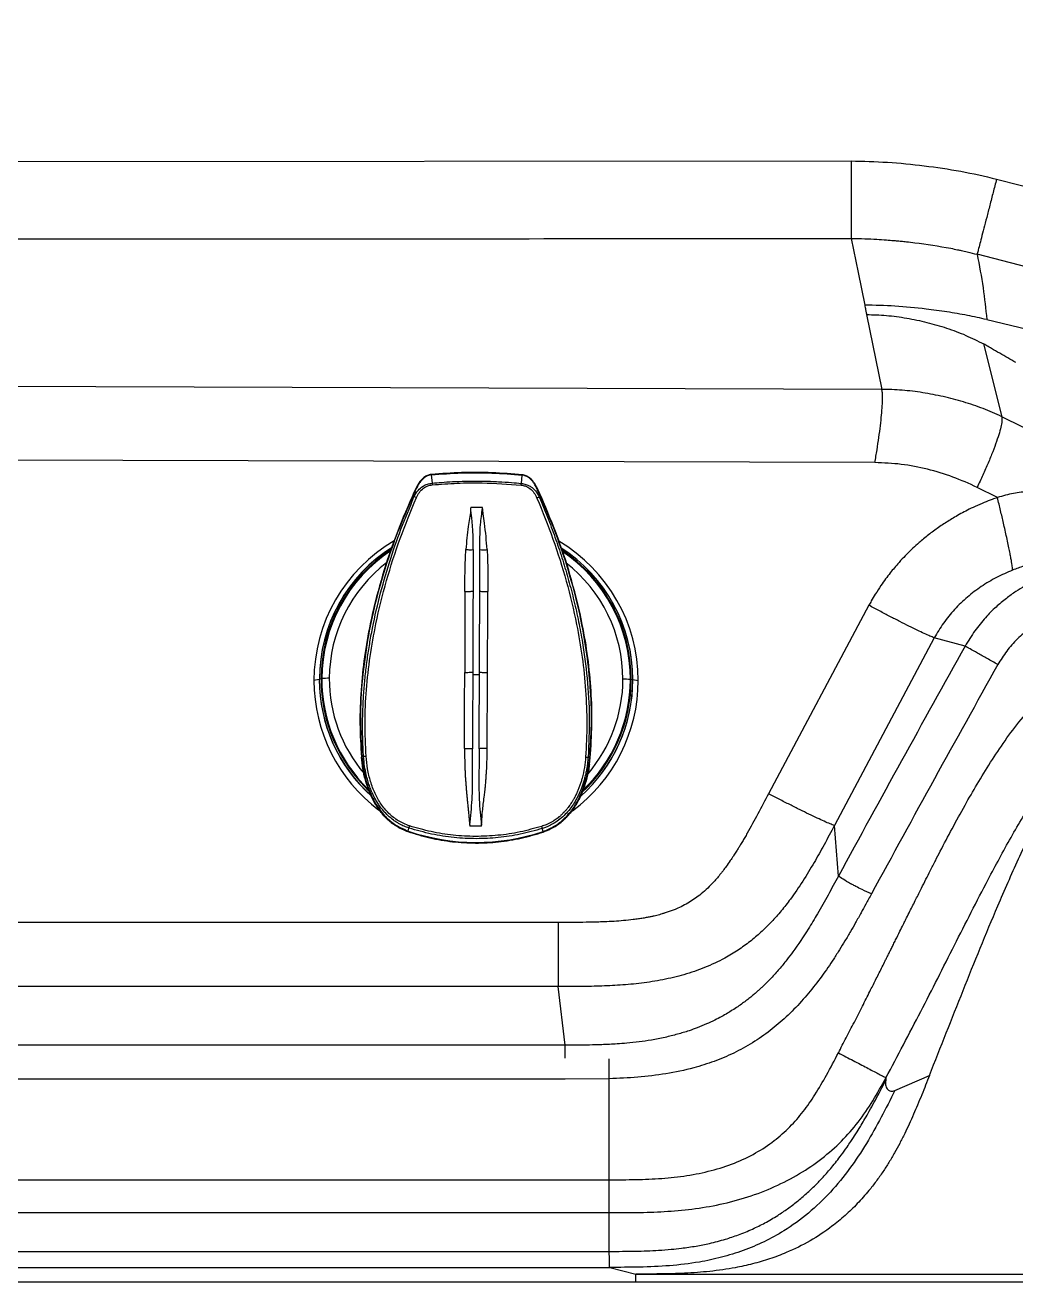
# Model space of a CAD drawing. Extents: x 832 to 912, y 781 to 934.
# Drawn here: x 864.39 to 876.95, y 797.09 to 813.04 of the extents above; entities that cross this region are included whole.
import ezdxf

# ---------------------------------------------------------------- set-up
doc = ezdxf.new("R2010")
doc.units = 0
doc.header["$MEASUREMENT"] = 0
doc.layers.add('1', color=4, linetype='Continuous')
doc.layers.add('DIM', color=3, linetype='Continuous')

# ---------------------------------------------------------------- blocks, each defined once
blk = doc.blocks.new('DV')
at = {"layer": '1', "linetype": 'Continuous', "lineweight": 25}
for p, q in [((166.316, 80.049), (166.327, 79.944)), ((167.458, 79.94), (167.469, 80.045)), ((166.08, 79.77), (166.077, 79.77)), ((166.096, 79.768), (166.08, 79.77)), ((167.687, 79.763), (167.704, 79.764)), ((167.704, 79.764), (167.706, 79.765)), ((164.895, 77.452), (164.827, 77.439)), ((164.917, 77.462), (164.895, 77.458)), ((164.925, 77.463), (164.926, 77.463)), ((168.842, 77.45), (168.843, 77.45)), ((168.873, 77.446), (168.851, 77.45)), ((168.873, 77.452), (168.941, 77.439)), ((165.429, 76.467), (165.44, 76.382)), ((165.429, 76.467), (165.429, 76.466)), ((165.429, 76.466), (165.429, 76.466)), ((165.438, 76.47), (165.435, 76.469)), ((165.456, 76.477), (165.438, 76.47)), ((168.323, 76.46), (168.305, 76.467)), ((168.321, 76.377), (168.332, 76.457)), ((168.323, 76.46), (168.326, 76.459)), ((168.332, 76.456), (168.332, 76.456)), ((165.438, 76.382), (165.439, 76.381)), ((168.323, 76.376), (168.323, 76.377)), ((166.019, 75.522), (166.019, 75.521)), ((166.021, 75.529), (166.032, 75.567)), ((166.952, 75.59), (166.803, 75.59)), ((167.734, 75.523), (167.723, 75.561)), ((167.736, 75.516), (167.736, 75.515))]:
    blk.add_line(p, q, dxfattribs=at)
for centre, radius, start, end in [((166.831, 79.965), 0.505, 182.4763, 184.8952), ((166.95, 79.965), 0.509, 354.7119, 357.1113), ((166.093, 79.693), 0.0749, 62.9641, 87.7604), ((167.69, 79.688), 0.0749, 91.8444, 116.6436), ((166.881, 77.438), 2.054, 120.2369, 179.9842), ((166.881, 77.452), 1.985, 122.2296, 179.9864), ((166.881, 77.452), 1.985, 122.2143, 179.8051), ((166.881, 77.456), 1.964, 123.0293, 179.8054), ((166.887, 77.438), 2.054, 0.0147, 59.4202), ((166.887, 77.452), 1.985, 0.0135, 57.32), ((166.887, 77.452), 1.985, 359.8322, 57.3081), ((166.881, 77.456), 1.956, 123.3355, 179.792), ((166.881, 77.456), 1.954, 123.3899, 179.792), ((166.887, 77.456), 1.964, 359.832, 56.6617), ((166.887, 77.456), 1.956, 359.8183, 56.325), ((166.887, 77.456), 1.954, 359.8183, 56.2654), ((166.881, 77.46), 1.859, 127.3862, 179.7952), ((166.887, 77.46), 1.859, 359.8174, 52.3351), ((166.88, 77.439), 2.053, 180.0117, 233.2396), ((166.88, 77.452), 1.985, 179.8272, 228.1698), ((166.88, 77.452), 1.985, 180.0085, 228.1965), ((166.88, 77.456), 1.963, 179.8268, 226.5217), ((166.88, 77.456), 1.955, 179.813, 225.6786), ((165.002, 76.686), 0.781, 88.6136, 95.5978), ((166.88, 77.457), 1.954, 179.813, 225.5748), ((166.88, 77.461), 1.859, 179.8113, 220.2997), ((166.888, 77.439), 2.053, 306.4048, 359.9882), ((166.888, 77.452), 1.985, 311.8154, 359.9915), ((166.888, 77.452), 1.985, 311.7948, 359.8103), ((166.888, 77.456), 1.964, 312.9802, 359.8106), ((166.888, 77.457), 1.954, 313.6278, 359.7972), ((166.888, 77.456), 1.955, 313.7279, 359.7972), ((166.888, 77.461), 1.859, 319.6043, 359.7996), ((168.76, 76.673), 0.782, 84.0165, 90.9963), ((165.465, 76.753), 0.276, 268.2188, 274.7708), ((168.298, 76.744), 0.277, 264.8422, 271.3928), ((166.371, 75.486), 0.349, 161.9807, 166.6446), ((166.886, 78.036), 2.652, 250.9584, 288.6531), ((167.381, 75.482), 0.352, 12.9954, 17.6299)]:
    blk.add_arc(centre, radius, start, end, dxfattribs=at)
for points, knots in [([(167.47, 80.05), (167.342, 80.06), (167.086, 80.081), (166.7, 80.082), (166.444, 80.063), (166.316, 80.054)], [0, 0, 0, 0, 0.333334, 0.666666, 1, 1, 1, 1]), ([(166.316, 80.049), (166.444, 80.059), (166.7, 80.078), (167.086, 80.077), (167.341, 80.056), (167.469, 80.045)], [0, 0, 0, 0, 0.333567, 0.666433, 1, 1, 1, 1]), ([(166.316, 80.054), (166.299, 80.051), (166.265, 80.044), (166.208, 80.009), (166.155, 79.945), (166.111, 79.858), (166.085, 79.8), (166.072, 79.771)], [0, 0, 0, 0, 0.1296931, 0.2583196, 0.5098568, 0.7564497, 1, 1, 1, 1]), ([(166.316, 80.049), (166.301, 80.047), (166.269, 80.041), (166.228, 80.016), (166.192, 79.982), (166.16, 79.94), (166.132, 79.889), (166.105, 79.831), (166.087, 79.792), (166.077, 79.77)], [0, 0, 0, 0, 0.121666, 0.249536, 0.36718, 0.49951, 0.661947, 0.814942, 1, 1, 1, 1]), ([(166.096, 79.768), (166.111, 79.797), (166.139, 79.851), (166.203, 79.905), (166.266, 79.934), (166.306, 79.94), (166.327, 79.944)], [0, 0, 0, 0, 0.322452, 0.598474, 0.799022, 1, 1, 1, 1]), ([(166.127, 79.76), (166.139, 79.783), (166.161, 79.828), (166.211, 79.879), (166.269, 79.912), (166.308, 79.919), (166.328, 79.922)], [0, 0, 0, 0, 0.2817241, 0.5601293, 0.7795269, 1, 1, 1, 1]), ([(166.316, 80.048), (166.316, 80.05), (166.316, 80.052), (166.316, 80.054), (166.316, 80.054), (166.316, 80.054)], [0, 0, 0, 0, 0.592341, 0.841526, 1, 1, 1, 1]), ([(166.327, 79.944), (166.366, 79.947), (166.451, 79.955), (166.592, 79.964), (166.765, 79.97), (166.96, 79.971), (167.155, 79.964), (167.321, 79.953), (167.417, 79.944), (167.458, 79.94)], [0, 0, 0, 0, 0.103409, 0.228154, 0.374248, 0.560711, 0.743958, 0.890377, 1, 1, 1, 1]), ([(166.328, 79.922), (166.433, 79.93), (166.643, 79.946), (167.021, 79.951), (167.291, 79.931), (167.456, 79.919)], [0, 0, 0, 0, 0.280023, 0.560051, 1, 1, 1, 1]), ([(167.456, 79.919), (167.473, 79.916), (167.513, 79.909), (167.571, 79.876), (167.622, 79.823), (167.645, 79.778), (167.656, 79.755)], [0, 0, 0, 0, 0.1897963, 0.4446309, 0.7136823, 1, 1, 1, 1]), ([(167.458, 79.94), (167.477, 79.937), (167.516, 79.93), (167.564, 79.908), (167.6, 79.883), (167.622, 79.863), (167.655, 79.827), (167.672, 79.792), (167.687, 79.763)], [0, 0, 0, 0, 0.191711, 0.382754, 0.51862, 0.620987, 0.67746, 1, 1, 1, 1]), ([(167.469, 80.044), (167.469, 80.046), (167.47, 80.048), (167.47, 80.05), (167.47, 80.05), (167.47, 80.05)], [0, 0, 0, 0, 0.592225, 0.841483, 1, 1, 1, 1]), ([(167.706, 79.765), (167.697, 79.786), (167.679, 79.826), (167.652, 79.884), (167.624, 79.935), (167.593, 79.978), (167.563, 80.006), (167.537, 80.023), (167.508, 80.038), (167.485, 80.043), (167.469, 80.045)], [0, 0, 0, 0, 0.185139, 0.337997, 0.500348, 0.632707, 0.750256, 0.815704, 0.878396, 1, 1, 1, 1]), ([(167.712, 79.766), (167.699, 79.795), (167.673, 79.853), (167.63, 79.94), (167.577, 80.004), (167.52, 80.04), (167.487, 80.047), (167.47, 80.05)], [0, 0, 0, 0, 0.243547, 0.490143, 0.741681, 0.870306, 1, 1, 1, 1]), ([(166.072, 79.771), (165.997, 79.598), (165.848, 79.25), (165.671, 78.711), (165.545, 78.207), (165.464, 77.741), (165.42, 77.318), (165.404, 76.892), (165.421, 76.609), (165.429, 76.467)], [0, 0, 0, 0, 0.1666097, 0.3332423, 0.4998927, 0.624886, 0.7499141, 0.8749494, 1, 1, 1, 1]), ([(166.077, 79.77), (166.014, 79.624), (165.887, 79.332), (165.73, 78.881), (165.6, 78.421), (165.501, 77.947), (165.436, 77.46), (165.407, 76.964), (165.426, 76.634), (165.435, 76.469)], [0, 0, 0, 0, 0.140207, 0.280852, 0.42152, 0.561898, 0.708441, 0.854417, 1, 1, 1, 1]), ([(165.456, 76.477), (165.452, 76.544), (165.445, 76.679), (165.443, 76.88), (165.447, 77.08), (165.458, 77.278), (165.474, 77.473), (165.497, 77.667), (165.525, 77.858), (165.574, 78.136), (165.654, 78.497), (165.78, 78.935), (165.926, 79.359), (166.04, 79.632), (166.096, 79.768)], [0, 0, 0, 0, 0.0598715, 0.1191931, 0.1780014, 0.2363253, 0.2941862, 0.3515996, 0.4085752, 0.465118, 0.6011645, 0.7357735, 0.8687888, 1, 1, 1, 1]), ([(165.488, 76.478), (165.481, 76.618), (165.469, 76.9), (165.489, 77.323), (165.536, 77.744), (165.618, 78.207), (165.742, 78.708), (165.914, 79.244), (166.056, 79.588), (166.127, 79.76)], [0, 0, 0, 0, 0.124941, 0.249901, 0.374879, 0.499878, 0.666555, 0.833265, 1, 1, 1, 1]), ([(166.091, 79.764), (166.091, 79.764), (166.089, 79.765), (166.085, 79.767), (166.079, 79.769), (166.074, 79.771), (166.072, 79.771), (166.072, 79.771), (166.072, 79.771)], [0, 0, 0, 0, 0.0543809, 0.1480036, 0.4794721, 0.8239281, 0.9315517, 1, 1, 1, 1]), ([(167.656, 79.755), (167.726, 79.582), (167.866, 79.237), (168.034, 78.7), (168.155, 78.198), (168.234, 77.735), (168.277, 77.314), (168.295, 76.89), (168.281, 76.609), (168.273, 76.468)], [0, 0, 0, 0, 0.16674, 0.333451, 0.500131, 0.625133, 0.750114, 0.87507, 1, 1, 1, 1]), ([(167.687, 79.763), (167.722, 79.68), (167.791, 79.513), (167.886, 79.258), (167.973, 79.001), (168.037, 78.785), (168.084, 78.613), (168.118, 78.483), (168.149, 78.351), (168.178, 78.219), (168.204, 78.085), (168.249, 77.835), (168.298, 77.465), (168.329, 76.969), (168.313, 76.636), (168.305, 76.467)], [0, 0, 0, 0, 0.080377, 0.161273, 0.242636, 0.321508, 0.361032, 0.400751, 0.440661, 0.480759, 0.521043, 0.561511, 0.704797, 0.850853, 1, 1, 1, 1]), ([(167.692, 79.759), (167.692, 79.759), (167.694, 79.76), (167.698, 79.761), (167.704, 79.764), (167.709, 79.765), (167.711, 79.766), (167.712, 79.766), (167.712, 79.766)], [0, 0, 0, 0, 0.054378, 0.147995, 0.479459, 0.823924, 0.93155, 1, 1, 1, 1]), ([(168.326, 76.459), (168.335, 76.598), (168.354, 76.879), (168.341, 77.301), (168.301, 77.724), (168.224, 78.191), (168.101, 78.698), (167.928, 79.241), (167.78, 79.59), (167.706, 79.765)], [0, 0, 0, 0, 0.122832, 0.248396, 0.371902, 0.49825, 0.66532, 0.832791, 1, 1, 1, 1]), ([(168.332, 76.457), (168.341, 76.599), (168.36, 76.882), (168.347, 77.308), (168.306, 77.731), (168.228, 78.198), (168.105, 78.703), (167.932, 79.244), (167.785, 79.592), (167.712, 79.766)], [0, 0, 0, 0, 0.12505, 0.250086, 0.375115, 0.500104, 0.666758, 0.833391, 1, 1, 1, 1]), ([(166.815, 79.627), (166.815, 79.627), (166.815, 79.624), (166.815, 79.614), (166.811, 79.536), (166.776, 79.365), (166.762, 79.199), (166.754, 79.101)], [0, 0, 0, 0, 0.001608, 0.01565, 0.055891, 0.446078, 1, 1, 1, 1]), ([(166.817, 79.634), (166.817, 79.633), (166.817, 79.631), (166.816, 79.628), (166.815, 79.627)], [0, 0, 0, 0, 0.486281, 1, 1, 1, 1]), ([(166.847, 79.1), (166.847, 79.153), (166.847, 79.249), (166.842, 79.38), (166.833, 79.477), (166.824, 79.545), (166.819, 79.587), (166.817, 79.612), (166.816, 79.623), (166.816, 79.626), (166.815, 79.627), (166.815, 79.627), (166.815, 79.627), (166.815, 79.627), (166.815, 79.627)], [0, 0, 0, 0, 0.29921, 0.548793, 0.745255, 0.856192, 0.935511, 0.983296, 0.995489, 0.998696, 0.999583, 0.999849, 0.999939, 1, 1, 1, 1]), ([(166.966, 79.634), (166.941, 79.634), (166.891, 79.634), (166.842, 79.634), (166.817, 79.634)], [0, 0, 0, 0, 0.5000003, 1, 1, 1, 1]), ([(166.932, 79.1), (166.932, 79.205), (166.931, 79.382), (166.956, 79.557), (166.966, 79.626)], [0, 0, 0, 0, 0.6006265, 1, 1, 1, 1]), ([(166.966, 79.626), (166.966, 79.628), (166.966, 79.63), (166.966, 79.633), (166.966, 79.634)], [0, 0, 0, 0, 0.5, 1, 1, 1, 1]), ([(167.025, 79.1), (167.015, 79.212), (167.002, 79.363), (166.977, 79.531), (166.97, 79.591), (166.968, 79.613), (166.967, 79.619), (166.967, 79.623), (166.966, 79.626), (166.966, 79.626)], [0, 0, 0, 0, 0.632717, 0.860019, 0.958232, 0.975916, 0.985986, 0.994959, 1, 1, 1, 1]), ([(166.742, 78.568), (166.742, 78.657), (166.742, 78.835), (166.75, 79.012), (166.754, 79.101)], [0, 0, 0, 0, 0.500184, 1, 1, 1, 1]), ([(166.754, 79.101), (166.771, 79.1), (166.805, 79.098), (166.833, 79.099), (166.847, 79.1)], [0, 0, 0, 0, 0.500027, 1, 1, 1, 1]), ([(166.847, 79.1), (166.846, 78.996), (166.846, 78.821), (166.845, 78.644), (166.845, 78.573)], [0, 0, 0, 0, 0.594026, 1, 1, 1, 1]), ([(166.93, 78.572), (166.931, 78.644), (166.931, 78.821), (166.932, 78.996), (166.932, 79.1)], [0, 0, 0, 0, 0.407814, 1, 1, 1, 1]), ([(166.932, 79.1), (166.946, 79.099), (166.974, 79.098), (167.008, 79.099), (167.025, 79.1)], [0, 0, 0, 0, 0.499972, 1, 1, 1, 1]), ([(167.025, 79.1), (167.028, 79.012), (167.035, 78.834), (167.034, 78.656), (167.033, 78.567)], [0, 0, 0, 0, 0.499816, 1, 1, 1, 1]), ([(166.742, 78.568), (166.742, 78.398), (166.741, 78.057), (166.74, 77.714), (166.739, 77.542)], [0, 0, 0, 0, 0.499872, 1, 1, 1, 1]), ([(166.742, 78.568), (166.752, 78.568), (166.771, 78.568), (166.798, 78.569), (166.824, 78.571), (166.838, 78.572), (166.845, 78.573)], [0, 0, 0, 0, 0.247844, 0.500004, 0.752163, 1, 1, 1, 1]), ([(166.845, 78.573), (166.844, 78.402), (166.843, 78.059), (166.842, 77.716), (166.841, 77.544)], [0, 0, 0, 0, 0.499962, 1, 1, 1, 1]), ([(166.927, 77.543), (166.928, 77.715), (166.929, 78.059), (166.93, 78.401), (166.93, 78.572)], [0, 0, 0, 0, 0.500038, 1, 1, 1, 1]), ([(166.93, 78.572), (166.938, 78.572), (166.952, 78.57), (166.977, 78.569), (167.004, 78.568), (167.023, 78.567), (167.033, 78.567)], [0, 0, 0, 0, 0.24784, 0.500001, 0.75216, 1, 1, 1, 1]), ([(167.029, 77.541), (167.03, 77.713), (167.031, 78.056), (167.032, 78.397), (167.033, 78.567)], [0, 0, 0, 0, 0.500128, 1, 1, 1, 1]), ([(166.737, 76.576), (166.737, 76.657), (166.737, 76.818), (166.738, 77.059), (166.739, 77.301), (166.739, 77.462), (166.739, 77.542)], [0, 0, 0, 0, 0.250062, 0.50009, 0.750073, 1, 1, 1, 1]), ([(166.739, 77.542), (166.749, 77.542), (166.767, 77.542), (166.795, 77.543), (166.82, 77.543), (166.834, 77.543), (166.841, 77.544)], [0, 0, 0, 0, 0.247841, 0.499996, 0.752155, 1, 1, 1, 1]), ([(166.841, 77.51), (166.841, 77.354), (166.84, 77.042), (166.839, 76.73), (166.838, 76.574)], [0, 0, 0, 0, 0.500057, 1, 1, 1, 1]), ([(166.841, 77.544), (166.841, 77.538), (166.841, 77.527), (166.841, 77.516), (166.841, 77.51)], [0, 0, 0, 0, 0.499999, 1, 1, 1, 1]), ([(166.927, 77.51), (166.921, 77.51), (166.908, 77.511), (166.884, 77.511), (166.86, 77.511), (166.847, 77.511), (166.841, 77.51)], [0, 0, 0, 0, 0.2502413, 0.4999946, 0.749751, 1, 1, 1, 1]), ([(166.923, 76.574), (166.924, 76.703), (166.924, 77.015), (166.926, 77.327), (166.927, 77.51)], [0, 0, 0, 0, 0.413101, 1, 1, 1, 1]), ([(166.927, 77.51), (166.927, 77.517), (166.927, 77.528), (166.927, 77.539), (166.927, 77.543)], [0, 0, 0, 0, 0.591867, 1, 1, 1, 1]), ([(166.927, 77.543), (166.934, 77.543), (166.948, 77.543), (166.974, 77.542), (167.001, 77.542), (167.02, 77.541), (167.029, 77.541)], [0, 0, 0, 0, 0.247848, 0.500009, 0.752163, 1, 1, 1, 1]), ([(167.025, 76.576), (167.025, 76.736), (167.027, 77.058), (167.028, 77.38), (167.029, 77.541)], [0, 0, 0, 0, 0.499987, 1, 1, 1, 1]), ([(166.737, 76.576), (166.737, 76.538), (166.738, 76.447), (166.741, 76.341), (166.745, 76.256), (166.748, 76.205), (166.752, 76.152), (166.756, 76.095), (166.761, 76.036), (166.766, 75.98), (166.771, 75.926), (166.776, 75.876), (166.782, 75.822), (166.787, 75.764), (166.793, 75.708), (166.797, 75.664), (166.799, 75.637), (166.8, 75.622), (166.801, 75.612), (166.803, 75.606), (166.803, 75.604)], [0, 0, 0, 0, 0.117491, 0.278071, 0.327172, 0.379197, 0.434167, 0.492133, 0.553178, 0.617395, 0.666399, 0.71845, 0.773533, 0.831571, 0.898213, 0.948337, 0.969624, 0.982103, 0.993555, 1, 1, 1, 1]), ([(166.737, 76.576), (166.746, 76.576), (166.765, 76.576), (166.792, 76.576), (166.817, 76.575), (166.831, 76.575), (166.838, 76.574)], [0, 0, 0, 0, 0.247871, 0.499983, 0.752103, 1, 1, 1, 1]), ([(166.803, 75.604), (166.815, 75.713), (166.839, 75.929), (166.84, 76.252), (166.839, 76.467), (166.838, 76.574)], [0, 0, 0, 0, 0.3382385, 0.6703769, 1, 1, 1, 1]), ([(166.923, 76.574), (166.922, 76.467), (166.92, 76.252), (166.918, 75.929), (166.941, 75.713), (166.952, 75.604)], [0, 0, 0, 0, 0.3296087, 0.6617293, 1, 1, 1, 1]), ([(167.025, 76.576), (167.015, 76.576), (166.997, 76.576), (166.97, 76.575), (166.944, 76.575), (166.93, 76.575), (166.923, 76.574)], [0, 0, 0, 0, 0.247915, 0.499992, 0.752096, 1, 1, 1, 1]), ([(166.952, 75.604), (166.952, 75.604), (166.952, 75.605), (166.952, 75.605), (166.953, 75.607), (166.954, 75.611), (166.954, 75.62), (166.956, 75.651), (166.959, 75.712), (166.967, 75.798), (166.978, 75.892), (166.987, 75.963), (166.993, 76.008), (166.995, 76.024), (166.996, 76.031), (166.996, 76.034), (166.996, 76.036), (166.996, 76.037), (166.997, 76.043), (166.999, 76.064), (167.002, 76.096), (167.006, 76.138), (167.009, 76.182), (167.013, 76.233), (167.018, 76.321), (167.023, 76.436), (167.024, 76.532), (167.025, 76.576)], [0, 0, 0, 0, 0.000307, 0.000689, 0.002359, 0.00487, 0.015779, 0.029763, 0.09972, 0.203574, 0.296344, 0.391473, 0.424042, 0.436567, 0.441729, 0.445635, 0.445762, 0.446903, 0.450191, 0.462825, 0.512269, 0.54904, 0.593832, 0.646659, 0.707558, 0.864827, 1, 1, 1, 1]), ([(165.451, 76.47), (165.45, 76.47), (165.448, 76.47), (165.444, 76.47), (165.44, 76.469), (165.436, 76.469), (165.432, 76.468), (165.429, 76.467), (165.429, 76.467), (165.429, 76.467)], [0, 0, 0, 0, 0.062721, 0.178453, 0.3589, 0.571342, 0.774817, 0.916592, 1, 1, 1, 1]), ([(166.019, 75.521), (165.973, 75.54), (165.882, 75.578), (165.764, 75.668), (165.664, 75.777), (165.584, 75.902), (165.523, 76.036), (165.477, 76.176), (165.445, 76.32), (165.435, 76.417), (165.429, 76.466)], [0, 0, 0, 0, 0.125044, 0.250094, 0.375146, 0.50018, 0.625173, 0.75013, 0.875068, 1, 1, 1, 1]), ([(165.435, 76.469), (165.444, 76.397), (165.461, 76.252), (165.524, 76.042), (165.614, 75.858), (165.73, 75.71), (165.862, 75.597), (165.968, 75.552), (166.021, 75.529)], [0, 0, 0, 0, 0.186823, 0.373594, 0.560241, 0.706896, 0.853471, 1, 1, 1, 1]), ([(166.032, 75.567), (166.022, 75.57), (166.002, 75.577), (165.971, 75.589), (165.939, 75.604), (165.906, 75.621), (165.872, 75.642), (165.823, 75.675), (165.768, 75.721), (165.712, 75.78), (165.669, 75.833), (165.635, 75.883), (165.606, 75.933), (165.578, 75.987), (165.552, 76.045), (165.529, 76.106), (165.508, 76.172), (165.487, 76.253), (165.467, 76.355), (165.46, 76.433), (165.456, 76.477)], [0, 0, 0, 0, 0.026734, 0.05551, 0.086329, 0.119188, 0.154085, 0.191024, 0.273369, 0.344173, 0.403429, 0.451129, 0.502395, 0.555558, 0.610627, 0.667594, 0.726459, 0.794343, 0.885537, 1, 1, 1, 1]), ([(166.039, 75.594), (165.991, 75.613), (165.896, 75.652), (165.774, 75.75), (165.675, 75.869), (165.598, 76.007), (165.542, 76.157), (165.504, 76.316), (165.493, 76.424), (165.488, 76.478)], [0, 0, 0, 0, 0.139308, 0.278769, 0.4184847, 0.5585135, 0.7054911, 0.8526923, 1, 1, 1, 1]), ([(168.273, 76.468), (168.269, 76.424), (168.26, 76.333), (168.237, 76.229), (168.216, 76.155), (168.201, 76.111), (168.185, 76.066), (168.167, 76.023), (168.146, 75.979), (168.129, 75.946), (168.112, 75.917), (168.097, 75.892), (168.078, 75.865), (168.061, 75.84), (168.042, 75.816), (168.024, 75.794), (168.007, 75.775), (167.989, 75.756), (167.97, 75.738), (167.952, 75.721), (167.934, 75.706), (167.92, 75.695), (167.908, 75.686), (167.895, 75.677), (167.871, 75.661), (167.846, 75.645), (167.824, 75.633), (167.801, 75.622), (167.766, 75.606), (167.735, 75.595), (167.716, 75.588)], [0, 0, 0, 0, 0.121738, 0.246175, 0.288264, 0.330644, 0.373316, 0.416275, 0.459522, 0.503054, 0.517225, 0.55208, 0.581869, 0.606444, 0.633517, 0.665247, 0.681873, 0.705344, 0.735653, 0.751528, 0.772695, 0.799151, 0.8006, 0.812958, 0.843012, 0.878142, 0.893465, 0.910822, 0.946336, 1, 1, 1, 1]), ([(168.305, 76.467), (168.302, 76.439), (168.298, 76.388), (168.287, 76.318), (168.275, 76.257), (168.257, 76.184), (168.231, 76.098), (168.194, 76.006), (168.141, 75.902), (168.077, 75.807), (168, 75.724), (167.932, 75.666), (167.863, 75.621), (167.802, 75.59), (167.757, 75.572), (167.733, 75.564), (167.723, 75.561)], [0, 0, 0, 0, 0.0749857, 0.1343119, 0.1848064, 0.2384733, 0.3318372, 0.4187584, 0.4992174, 0.6392472, 0.7158639, 0.7968303, 0.872882, 0.9321002, 0.9744779, 1, 1, 1, 1]), ([(167.734, 75.523), (167.779, 75.542), (167.87, 75.579), (167.988, 75.668), (168.088, 75.776), (168.168, 75.899), (168.23, 76.032), (168.276, 76.171), (168.309, 76.314), (168.32, 76.411), (168.326, 76.459)], [0, 0, 0, 0, 0.1248922, 0.2498073, 0.3747592, 0.4997555, 0.624788, 0.7498468, 0.8749209, 1, 1, 1, 1]), ([(168.31, 76.461), (168.311, 76.461), (168.313, 76.461), (168.317, 76.46), (168.324, 76.459), (168.329, 76.458), (168.332, 76.458), (168.332, 76.457), (168.332, 76.457)], [0, 0, 0, 0, 0.05438, 0.147997, 0.479463, 0.823926, 0.931552, 1, 1, 1, 1]), ([(165.44, 76.382), (165.442, 76.362), (165.45, 76.293), (165.477, 76.178), (165.522, 76.038), (165.584, 75.904), (165.663, 75.779), (165.763, 75.67), (165.882, 75.579), (165.973, 75.541), (166.019, 75.522)], [0, 0, 0, 0, 0.055894, 0.190238, 0.324714, 0.459388, 0.594285, 0.729391, 0.864652, 1, 1, 1, 1]), ([(167.736, 75.516), (167.782, 75.535), (167.874, 75.572), (167.992, 75.662), (168.093, 75.771), (168.174, 75.895), (168.236, 76.029), (168.282, 76.168), (168.31, 76.285), (168.318, 76.356), (168.321, 76.377)], [0, 0, 0, 0, 0.134749, 0.269409, 0.403914, 0.538211, 0.672286, 0.806163, 0.939908, 1, 1, 1, 1]), ([(168.321, 76.376), (168.318, 76.354), (168.31, 76.284), (168.281, 76.167), (168.236, 76.027), (168.173, 75.893), (168.092, 75.769), (167.992, 75.661), (167.873, 75.571), (167.782, 75.534), (167.736, 75.515)], [0, 0, 0, 0, 0.0605299, 0.1946718, 0.3288424, 0.4630469, 0.5972718, 0.7315059, 0.8657441, 1, 1, 1, 1]), ([(167.716, 75.588), (167.625, 75.563), (167.443, 75.511), (167.161, 75.47), (166.877, 75.456), (166.593, 75.472), (166.312, 75.515), (166.13, 75.568), (166.039, 75.594)], [0, 0, 0, 0, 0.166664, 0.333326, 0.499994, 0.666671, 0.833344, 1, 1, 1, 1]), ([(166.803, 75.604), (166.803, 75.602), (166.803, 75.597), (166.803, 75.593), (166.803, 75.59)], [0, 0, 0, 0, 0.5, 1, 1, 1, 1]), ([(166.952, 75.59), (166.952, 75.592), (166.952, 75.597), (166.952, 75.602), (166.952, 75.604)], [0, 0, 0, 0, 0.5, 1, 1, 1, 1]), ([(167.946, 75.634), (167.945, 75.633), (167.942, 75.63), (167.939, 75.628), (167.936, 75.626)], [0, 0, 0, 0, 0.352296, 1, 1, 1, 1]), ([(166.019, 75.522), (166.111, 75.493), (166.297, 75.436), (166.585, 75.389), (166.877, 75.371), (167.168, 75.387), (167.457, 75.432), (167.643, 75.488), (167.736, 75.516)], [0, 0, 0, 0, 0.166667, 0.333333, 0.5, 0.666668, 0.833333, 1, 1, 1, 1]), ([(167.736, 75.515), (167.643, 75.487), (167.457, 75.431), (167.168, 75.386), (166.877, 75.37), (166.586, 75.388), (166.297, 75.435), (166.111, 75.492), (166.019, 75.521)], [0, 0, 0, 0, 0.16667, 0.33333, 0.499991, 0.666649, 0.83332, 1, 1, 1, 1]), ([(167.723, 75.561), (167.631, 75.535), (167.448, 75.483), (167.167, 75.442), (166.886, 75.427), (166.603, 75.442), (166.315, 75.485), (166.127, 75.539), (166.032, 75.567)], [0, 0, 0, 0, 0.16769, 0.332135, 0.49348, 0.658077, 0.826864, 1, 1, 1, 1])]:
    blk.add_open_spline(points, degree=3, knots=knots, dxfattribs=at)
blk = doc.blocks.new('2026 SOVEREIGN HL')
at = {"layer": '1', "color": 3, "linetype": 'Continuous', "lineweight": 25}
for p, q in [((31.257, 14.217), (43.135, 14.224)), ((44.981, 13.994), (47.002, 13.472)), ((46.805, 12.505), (44.734, 13.04)), ((43.332, 12.275), (43.525, 11.326)), ((44.856, 12.211), (45.682, 12.015)), ((44.816, 11.902), (45.047, 10.979)), ((43.525, 11.326), (31.912, 11.362)), ((47.577, 9.729), (45.047, 10.979)), ((43.437, 10.396), (31.909, 10.43)), ((44.992, 9.953), (44.734, 10.082)), ((43.361, 8.586), (42.088, 6.195)), ((44.19, 8.173), (42.923, 5.791)), ((44.582, 8.067), (44.19, 8.173)), ((42.975, 5.149), (42.923, 5.791)), ((39.506, 3.004), (39.42, 3.747)), ((39.506, 3.004), (5.071, 3.004)), ((40.068, 2.657), (40.068, 2.831)), ((39.506, 2.571), (5.071, 2.571)), ((40.067, 2.577), (39.506, 2.571)), ((40.067, 1.296), (40.067, 2.577)), ((40.068, 1.925), (40.068, 2.657)), ((43.689, 2.427), (44.129, 2.619)), ((40.068, 1.806), (40.068, 1.925)), ((4.836, 1.296), (40.067, 1.296)), ((4.327, 0.878), (40.067, 0.878)), ((40.067, 0.387), (40.067, 0.878)), ((3.694, 0.387), (40.067, 0.387)), ((3.417, 0.184), (40.073, 0.184)), ((40.073, 0.184), (40.404, 0.099)), ((40.404, 0.099), (60.715, 0.099)), ((40.404, 0), (40.404, 0.099))]:
    blk.add_line(p, q, dxfattribs=at)
at = {"layer": '1', "color": 4, "linetype": 'Continuous', "lineweight": 25}
for p, q in [((3, 0), (40.404, 0)), ((40.404, 0), (60.715, 0))]:
    blk.add_line(p, q, dxfattribs=at)
at = {"layer": '1', "color": 3, "linetype": 'Continuous', "lineweight": 25, "flags": 128}
for points in [[(43.135, 13.241), (43.223, 12.81), (43.308, 12.396)], [(39.42, 4.561), (32.309, 4.561), (25.26, 4.561)], [(39.42, 3.747), (32.35, 3.747), (25.335, 3.747)]]:
    blk.add_lwpolyline(points, dxfattribs=at)
at = {"layer": '1', "color": 3, "linetype": 'Continuous', "lineweight": 25}
for points, knots in [([(45.387, 15.948), (45.195, 16.244), (44.808, 16.842), (44.214, 17.725), (43.607, 18.608), (43.193, 19.189), (42.985, 19.483)], [0, 0, 0, 0, 0.247736, 0.499437, 0.747358, 1, 1, 1, 1]), ([(43.135, 14.224), (43.135, 14.166), (43.135, 14.05), (43.135, 13.882), (43.135, 13.724), (43.135, 13.581), (43.135, 13.458), (43.135, 13.357), (43.135, 13.281), (43.135, 13.254), (43.135, 13.241)], [0, 0, 0, 0, 0.125006, 0.250006, 0.375002, 0.5, 0.624999, 0.749996, 0.874996, 1, 1, 1, 1]), ([(43.135, 14.224), (43.289, 14.22), (43.599, 14.214), (44.063, 14.166), (44.526, 14.1), (44.83, 14.03), (44.981, 13.994)], [0, 0, 0, 0, 0.247143, 0.49868, 0.750449, 1, 1, 1, 1]), ([(44.981, 13.994), (44.966, 13.938), (44.937, 13.825), (44.895, 13.66), (44.855, 13.506), (44.819, 13.366), (44.787, 13.246), (44.762, 13.15), (44.744, 13.077), (44.737, 13.052), (44.734, 13.04)], [0, 0, 0, 0, 0.125006, 0.250006, 0.375001, 0.500001, 0.624999, 0.749995, 0.874995, 1, 1, 1, 1]), ([(31.257, 13.234), (31.287, 13.234), (33.266, 13.235), (37.226, 13.237), (41.156, 13.239), (43.135, 13.241)], [0, 0, 0, 0, 0.007395, 0.499982, 1, 1, 1, 1]), ([(43.135, 13.241), (43.194, 13.24), (43.302, 13.239), (43.452, 13.232), (43.574, 13.223), (43.667, 13.216), (43.73, 13.21), (43.784, 13.205), (43.851, 13.198), (44.061, 13.173), (44.277, 13.14), (44.472, 13.101), (44.542, 13.086), (44.625, 13.067), (44.692, 13.05), (44.734, 13.04)], [0, 0, 0, 0, 0.108095, 0.201522, 0.277862, 0.335882, 0.374997, 0.394957, 0.436333, 0.501038, 0.787464, 0.842121, 0.871438, 0.920053, 1, 1, 1, 1]), ([(44.734, 13.04), (44.761, 12.898), (44.815, 12.62), (44.843, 12.346), (44.856, 12.211)], [0, 0, 0, 0, 0.510305, 1, 1, 1, 1]), ([(43.308, 12.396), (43.312, 12.375), (43.318, 12.342), (43.327, 12.302), (43.331, 12.282), (43.332, 12.275)], [0, 0, 0, 0, 0.500001, 0.827982, 1, 1, 1, 1]), ([(44.856, 12.211), (44.774, 12.229), (44.607, 12.267), (44.35, 12.31), (44.044, 12.352), (43.696, 12.386), (43.435, 12.392), (43.308, 12.396)], [0, 0, 0, 0, 0.160921, 0.329041, 0.500028, 0.754432, 1, 1, 1, 1]), ([(43.332, 12.275), (43.416, 12.273), (43.586, 12.268), (43.842, 12.232), (44.097, 12.179), (44.347, 12.106), (44.589, 12.017), (44.741, 11.94), (44.816, 11.902)], [0, 0, 0, 0, 0.162593, 0.330527, 0.500283, 0.668877, 0.837272, 1, 1, 1, 1]), ([(45.225, 11.666), (45.157, 11.706), (45.054, 11.765), (44.932, 11.835), (44.869, 11.872), (44.835, 11.891), (44.821, 11.9), (44.816, 11.902)], [0, 0, 0, 0, 0.4998618, 0.7526916, 0.8962141, 0.9640528, 1, 1, 1, 1]), ([(43.437, 10.396), (43.446, 10.45), (43.465, 10.559), (43.488, 10.718), (43.508, 10.867), (43.523, 11.002), (43.532, 11.119), (43.536, 11.215), (43.534, 11.288), (43.528, 11.313), (43.525, 11.326)], [0, 0, 0, 0, 0.12407, 0.248488, 0.373255, 0.49834, 0.62367, 0.74914, 0.874625, 1, 1, 1, 1]), ([(45.047, 10.979), (44.968, 11.015), (44.81, 11.086), (44.561, 11.169), (44.305, 11.236), (44.045, 11.286), (43.785, 11.319), (43.611, 11.324), (43.525, 11.326)], [0, 0, 0, 0, 0.163803, 0.3310783, 0.5000068, 0.6689477, 0.8362412, 1, 1, 1, 1]), ([(45.047, 10.979), (45.048, 10.966), (45.052, 10.94), (45.041, 10.87), (45.018, 10.778), (44.982, 10.666), (44.934, 10.536), (44.875, 10.392), (44.808, 10.239), (44.759, 10.134), (44.734, 10.082)], [0, 0, 0, 0, 0.124212, 0.248581, 0.37317, 0.498029, 0.623174, 0.748588, 0.874221, 1, 1, 1, 1]), ([(44.734, 10.082), (44.632, 10.128), (44.428, 10.221), (44.105, 10.317), (43.773, 10.383), (43.549, 10.392), (43.437, 10.396)], [0, 0, 0, 0, 0.249505, 0.500082, 0.750583, 1, 1, 1, 1]), ([(44.992, 9.953), (44.969, 9.945), (44.913, 9.926), (44.818, 9.888), (44.714, 9.843), (44.615, 9.795), (44.527, 9.749), (44.45, 9.705), (44.378, 9.661), (44.311, 9.619), (44.245, 9.574), (44.18, 9.527), (44.117, 9.479), (44.056, 9.43), (43.989, 9.374), (43.911, 9.303), (43.827, 9.22), (43.749, 9.137), (43.686, 9.064), (43.629, 8.994), (43.571, 8.919), (43.508, 8.829), (43.447, 8.735), (43.397, 8.652), (43.371, 8.604), (43.361, 8.586)], [0, 0, 0, 0, 0.033403, 0.081694, 0.140485, 0.190296, 0.233069, 0.276386, 0.312801, 0.34927, 0.385792, 0.422368, 0.458996, 0.495674, 0.530036, 0.579242, 0.640556, 0.693508, 0.73504, 0.774204, 0.817629, 0.865426, 0.925473, 0.971414, 1, 1, 1, 1]), ([(47.577, 9.729), (47.574, 9.728), (47.57, 9.725), (47.55, 9.727), (47.53, 9.729), (47.503, 9.733), (47.468, 9.74), (47.402, 9.753), (47.296, 9.775), (47.153, 9.805), (46.997, 9.837), (46.838, 9.869), (46.667, 9.901), (46.496, 9.932), (46.316, 9.962), (46.138, 9.988), (45.956, 10.01), (45.791, 10.024), (45.645, 10.032), (45.518, 10.033), (45.368, 10.028), (45.191, 10.01), (45.059, 9.973), (44.992, 9.953)], [0, 0, 0, 0, 0.022512, 0.033645, 0.045706, 0.060703, 0.077518, 0.096296, 0.150771, 0.209824, 0.266911, 0.331895, 0.390441, 0.458377, 0.522787, 0.587871, 0.654027, 0.720062, 0.765697, 0.810804, 0.855763, 0.926074, 1, 1, 1, 1]), ([(45.184, 9.031), (45.184, 9.038), (45.183, 9.051), (45.18, 9.078), (45.175, 9.111), (45.168, 9.154), (45.158, 9.21), (45.145, 9.278), (45.128, 9.357), (45.11, 9.444), (45.09, 9.536), (45.064, 9.649), (45.032, 9.787), (45.005, 9.898), (44.992, 9.953)], [0, 0, 0, 0, 0.060436, 0.126084, 0.18281, 0.249811, 0.331378, 0.411635, 0.4944, 0.582224, 0.664778, 0.742007, 0.870518, 1, 1, 1, 1]), ([(46.357, 9.098), (46.309, 9.097), (46.202, 9.095), (46.026, 9.074), (45.848, 9.037), (45.685, 8.987), (45.553, 8.936), (45.438, 8.883), (45.33, 8.826), (45.22, 8.758), (45.098, 8.671), (44.967, 8.561), (44.833, 8.425), (44.698, 8.26), (44.622, 8.133), (44.582, 8.067)], [0, 0, 0, 0, 0.066896, 0.149329, 0.247409, 0.320406, 0.386271, 0.444967, 0.496454, 0.556533, 0.626074, 0.705139, 0.793791, 0.892079, 1, 1, 1, 1]), ([(46.019, 9.191), (45.973, 9.19), (45.88, 9.189), (45.74, 9.175), (45.6, 9.153), (45.462, 9.122), (45.323, 9.083), (45.231, 9.049), (45.184, 9.031)], [0, 0, 0, 0, 0.162786, 0.325835, 0.49253, 0.657832, 0.823897, 1, 1, 1, 1]), ([(45.184, 9.031), (45.116, 9.002), (44.978, 8.943), (44.786, 8.827), (44.607, 8.692), (44.446, 8.536), (44.303, 8.363), (44.228, 8.236), (44.19, 8.173)], [0, 0, 0, 0, 0.167573, 0.336057, 0.500471, 0.670271, 0.83661, 1, 1, 1, 1]), ([(44.19, 8.173), (44.173, 8.18), (44.14, 8.193), (44.065, 8.227), (43.976, 8.269), (43.871, 8.32), (43.754, 8.379), (43.628, 8.444), (43.496, 8.513), (43.406, 8.562), (43.361, 8.586)], [0, 0, 0, 0, 0.1250024, 0.2500026, 0.375001, 0.5000005, 0.6249997, 0.7499976, 0.8749979, 1, 1, 1, 1]), ([(46.355, 8.6), (46.287, 8.598), (46.151, 8.593), (45.95, 8.555), (45.755, 8.493), (45.57, 8.406), (45.398, 8.295), (45.242, 8.161), (45.105, 8.008), (45.033, 7.892), (44.997, 7.834)], [0, 0, 0, 0, 0.124661, 0.249426, 0.374221, 0.499078, 0.624154, 0.749386, 0.874662, 1, 1, 1, 1]), ([(42.974, 2.906), (43.007, 2.97), (43.075, 3.1), (43.177, 3.297), (43.277, 3.493), (43.354, 3.647), (43.41, 3.757), (43.446, 3.83), (43.484, 3.904), (43.522, 3.98), (43.553, 4.044), (43.579, 4.096), (43.6, 4.138), (43.623, 4.183), (43.647, 4.232), (43.673, 4.284), (43.709, 4.357), (43.751, 4.441), (43.792, 4.523), (43.82, 4.58), (43.848, 4.637), (43.893, 4.726), (43.956, 4.852), (44.023, 4.987), (44.084, 5.107), (44.143, 5.224), (44.203, 5.342), (44.295, 5.52), (44.419, 5.755), (44.574, 6.039), (44.736, 6.321), (44.904, 6.595), (45.087, 6.871), (45.29, 7.14), (45.496, 7.368), (45.705, 7.547), (45.904, 7.68), (46.138, 7.795), (46.403, 7.881), (46.692, 7.94), (46.977, 7.978), (47.258, 8.003), (47.534, 8.021), (47.81, 8.034), (48.108, 8.046), (48.441, 8.055), (48.802, 8.063), (49.169, 8.069), (49.531, 8.073), (49.895, 8.076), (50.264, 8.078), (50.514, 8.078), (50.641, 8.078)], [0, 0, 0, 0, 0.020661, 0.042085, 0.063754, 0.083961, 0.091517, 0.099302, 0.107318, 0.115565, 0.123579, 0.127778, 0.132303, 0.137153, 0.142328, 0.147828, 0.153953, 0.165734, 0.17461, 0.180581, 0.183849, 0.192827, 0.209308, 0.22426, 0.236318, 0.247982, 0.261688, 0.274543, 0.305459, 0.338117, 0.367601, 0.398881, 0.430508, 0.462677, 0.495837, 0.518525, 0.541463, 0.564337, 0.593251, 0.621321, 0.649149, 0.675871, 0.70242, 0.728572, 0.755127, 0.788282, 0.824237, 0.858864, 0.893874, 0.928175, 0.963551, 1, 1, 1, 1]), ([(44.582, 8.067), (44.312, 7.582), (43.772, 6.612), (43.241, 5.637), (42.975, 5.149)], [0, 0, 0, 0, 0.499763, 1, 1, 1, 1]), ([(44.997, 7.834), (44.951, 7.859), (44.86, 7.911), (44.737, 7.98), (44.636, 8.036), (44.6, 8.057), (44.582, 8.067)], [0, 0, 0, 0, 0.250002, 0.5, 0.749998, 1, 1, 1, 1]), ([(44.997, 7.834), (44.728, 7.35), (44.189, 6.382), (43.658, 5.409), (43.393, 4.922)], [0, 0, 0, 0, 0.499324, 1, 1, 1, 1]), ([(43.578, 2.59), (43.726, 2.869), (44.021, 3.428), (44.445, 4.27), (44.821, 5.01), (45.159, 5.639), (45.381, 6.015), (45.535, 6.25), (45.603, 6.353), (45.672, 6.449), (45.725, 6.521), (45.768, 6.577), (45.806, 6.626), (45.846, 6.674), (45.885, 6.719), (45.924, 6.763), (45.965, 6.806), (46.003, 6.845), (46.039, 6.879), (46.073, 6.91), (46.105, 6.937), (46.135, 6.961), (46.164, 6.983), (46.208, 7.014), (46.263, 7.049), (46.324, 7.082), (46.371, 7.103), (46.411, 7.121), (46.457, 7.139), (46.523, 7.161), (46.587, 7.179), (46.635, 7.191), (46.66, 7.197), (46.685, 7.202), (46.715, 7.209), (46.749, 7.215), (46.784, 7.222), (46.824, 7.229), (46.87, 7.236), (46.918, 7.243), (46.968, 7.249), (47.017, 7.255), (47.066, 7.261), (47.116, 7.266), (47.166, 7.271), (47.206, 7.275), (47.271, 7.28), (47.362, 7.287), (47.47, 7.294), (47.564, 7.3), (47.646, 7.304), (47.744, 7.309), (47.858, 7.314), (47.989, 7.319), (48.357, 7.332), (48.963, 7.344), (49.799, 7.353), (50.36, 7.354), (50.641, 7.354)], [0, 0, 0, 0, 0.098302, 0.196187, 0.29307, 0.356093, 0.418035, 0.42874, 0.44349, 0.456316, 0.465538, 0.471243, 0.478231, 0.484889, 0.490503, 0.49679, 0.503045, 0.50916, 0.513812, 0.518392, 0.523274, 0.526802, 0.530552, 0.534522, 0.543577, 0.55061, 0.556165, 0.559524, 0.564354, 0.571432, 0.580977, 0.585218, 0.586568, 0.58917, 0.593056, 0.596178, 0.599841, 0.604058, 0.608844, 0.614211, 0.619283, 0.624399, 0.629552, 0.634737, 0.639949, 0.645182, 0.647127, 0.660177, 0.673628, 0.680836, 0.689212, 0.699336, 0.71119, 0.724749, 0.740032, 0.82571, 0.912823, 1, 1, 1, 1]), ([(44.129, 2.619), (44.271, 2.979), (44.555, 3.698), (44.927, 4.616), (45.256, 5.368), (45.48, 5.836), (45.664, 6.177), (45.794, 6.398), (45.937, 6.61), (46.078, 6.78), (46.216, 6.901), (46.338, 6.981), (46.471, 7.042), (46.656, 7.102), (46.897, 7.147), (47.188, 7.181), (47.477, 7.204), (47.761, 7.22), (48.04, 7.233), (48.415, 7.246), (48.892, 7.258), (49.472, 7.267), (50.056, 7.272), (50.446, 7.273), (50.641, 7.273)], [0, 0, 0, 0, 0.125643, 0.251519, 0.321927, 0.392349, 0.420009, 0.447647, 0.475331, 0.503112, 0.51885, 0.534527, 0.550167, 0.56586, 0.597332, 0.628843, 0.660242, 0.690898, 0.720652, 0.750203, 0.81158, 0.874449, 0.937167, 1, 1, 1, 1]), ([(42.088, 6.195), (42.043, 6.109), (41.955, 5.941), (41.854, 5.756), (41.787, 5.64), (41.757, 5.588), (41.729, 5.541), (41.701, 5.497), (41.673, 5.452), (41.64, 5.401), (41.599, 5.339), (41.555, 5.277), (41.515, 5.223), (41.464, 5.157), (41.376, 5.054), (41.246, 4.928), (41.084, 4.813), (40.965, 4.752), (40.89, 4.721), (40.866, 4.712), (40.841, 4.703), (40.816, 4.694), (40.791, 4.685), (40.774, 4.68), (40.763, 4.676), (40.754, 4.674), (40.723, 4.664), (40.682, 4.653), (40.634, 4.642), (40.594, 4.633), (40.548, 4.624), (40.495, 4.614), (40.436, 4.605), (40.353, 4.594), (40.25, 4.583), (40.127, 4.574), (39.984, 4.567), (39.823, 4.563), (39.658, 4.561), (39.526, 4.561), (39.45, 4.561), (39.42, 4.561)], [0, 0, 0, 0, 0.084872, 0.166576, 0.184369, 0.201935, 0.219258, 0.232114, 0.247523, 0.265477, 0.285797, 0.312103, 0.331828, 0.345449, 0.384617, 0.44994, 0.503074, 0.558672, 0.566174, 0.573749, 0.581402, 0.589136, 0.596954, 0.60486, 0.605092, 0.607015, 0.612464, 0.633604, 0.643845, 0.655781, 0.669486, 0.685039, 0.702526, 0.722029, 0.758556, 0.792939, 0.829414, 0.883986, 0.934142, 0.973037, 1, 1, 1, 1]), ([(42.923, 5.791), (42.906, 5.797), (42.872, 5.81), (42.797, 5.843), (42.707, 5.884), (42.601, 5.934), (42.484, 5.992), (42.358, 6.055), (42.224, 6.123), (42.134, 6.171), (42.088, 6.194)], [0, 0, 0, 0, 0.125002, 0.250002, 0.375001, 0.5, 0.624999, 0.749996, 0.874997, 1, 1, 1, 1]), ([(42.923, 5.791), (42.88, 5.709), (42.796, 5.551), (42.664, 5.315), (42.524, 5.083), (42.385, 4.879), (42.251, 4.707), (42.126, 4.566), (41.995, 4.436), (41.853, 4.316), (41.7, 4.206), (41.51, 4.091), (41.28, 3.984), (41.017, 3.894), (40.748, 3.83), (40.477, 3.788), (40.207, 3.763), (39.942, 3.751), (39.679, 3.747), (39.506, 3.747), (39.42, 3.747)], [0, 0, 0, 0, 0.0631219, 0.1221847, 0.1847986, 0.2483079, 0.2913062, 0.3338382, 0.3770963, 0.418006, 0.4609469, 0.5061951, 0.5702906, 0.6338901, 0.6961227, 0.7592611, 0.8207118, 0.8812854, 0.941044, 1, 1, 1, 1]), ([(42.975, 5.149), (42.931, 5.069), (42.844, 4.909), (42.717, 4.684), (42.571, 4.442), (42.441, 4.246), (42.315, 4.079), (42.224, 3.967), (42.121, 3.852), (42.038, 3.769), (41.978, 3.714), (41.944, 3.683), (41.906, 3.65), (41.862, 3.613), (41.812, 3.574), (41.757, 3.533), (41.695, 3.49), (41.632, 3.448), (41.564, 3.407), (41.49, 3.364), (41.401, 3.318), (41.297, 3.27), (41.188, 3.225), (41.066, 3.181), (40.93, 3.14), (40.771, 3.1), (40.608, 3.068), (40.446, 3.044), (40.301, 3.029), (40.143, 3.017), (39.985, 3.009), (39.82, 3.005), (39.664, 3.004), (39.561, 3.004), (39.506, 3.004)], [0, 0, 0, 0, 0.062369, 0.124578, 0.176037, 0.255128, 0.284276, 0.318802, 0.353864, 0.389205, 0.399103, 0.409197, 0.420698, 0.433609, 0.44793, 0.463658, 0.480794, 0.499338, 0.515411, 0.534834, 0.557609, 0.583737, 0.613221, 0.637929, 0.672555, 0.709975, 0.750131, 0.785913, 0.821589, 0.849616, 0.894182, 0.929322, 0.962633, 1, 1, 1, 1]), ([(43.393, 4.922), (43.353, 4.941), (43.285, 4.973), (43.204, 5.013), (43.159, 5.037), (43.138, 5.048), (43.094, 5.072), (43.025, 5.112), (42.992, 5.137), (42.975, 5.149)], [0, 0, 0, 0, 0.207767, 0.360641, 0.458297, 0.486361, 0.500562, 0.750398, 1, 1, 1, 1]), ([(43.393, 4.922), (43.369, 4.879), (43.326, 4.799), (43.259, 4.678), (43.195, 4.563), (43.127, 4.444), (43.059, 4.329), (42.988, 4.213), (42.916, 4.1), (42.816, 3.949), (42.683, 3.767), (42.507, 3.556), (42.317, 3.361), (42.11, 3.184), (41.887, 3.031), (41.649, 2.899), (41.399, 2.794), (41.111, 2.704), (40.787, 2.636), (40.428, 2.593), (40.188, 2.582), (40.067, 2.577)], [0, 0, 0, 0, 0.034159, 0.062657, 0.095686, 0.125161, 0.157415, 0.187562, 0.2195, 0.249975, 0.31259, 0.375356, 0.43947, 0.500641, 0.563216, 0.625761, 0.688268, 0.750822, 0.833734, 0.916694, 1, 1, 1, 1]), ([(39.42, 4.561), (39.42, 4.52), (39.42, 4.437), (39.42, 4.316), (39.42, 4.2), (39.42, 4.09), (39.42, 3.987), (39.42, 3.895), (39.42, 3.813), (39.42, 3.769), (39.42, 3.747)], [0, 0, 0, 0, 0.125001, 0.25, 0.374999, 0.499998, 0.624998, 0.749997, 0.874998, 1, 1, 1, 1]), ([(39.506, 2.837), (39.506, 2.868), (39.506, 2.935), (39.506, 2.98), (39.506, 3.004)], [0, 0, 0, 0, 0.458408, 1, 1, 1, 1]), ([(40.067, 1.296), (40.18, 1.296), (40.402, 1.296), (40.731, 1.31), (41.051, 1.344), (41.361, 1.406), (41.654, 1.5), (41.923, 1.627), (42.159, 1.783), (42.36, 1.962), (42.532, 2.159), (42.685, 2.381), (42.83, 2.632), (42.925, 2.812), (42.974, 2.906)], [0, 0, 0, 0, 0.094371, 0.185932, 0.275207, 0.363609, 0.449871, 0.53255, 0.611588, 0.685731, 0.757174, 0.830197, 0.910908, 1, 1, 1, 1]), ([(42.974, 2.906), (43.006, 2.889), (43.069, 2.856), (43.162, 2.808), (43.251, 2.761), (43.334, 2.718), (43.41, 2.678), (43.478, 2.643), (43.535, 2.612), (43.564, 2.597), (43.578, 2.59)], [0, 0, 0, 0, 0.125002, 0.250003, 0.375001, 0.500001, 0.625, 0.749999, 0.874998, 1, 1, 1, 1]), ([(40.067, 0.878), (40.183, 0.878), (40.416, 0.878), (40.766, 0.889), (41.12, 0.92), (41.476, 0.979), (41.827, 1.072), (42.166, 1.202), (42.482, 1.365), (42.766, 1.559), (43.016, 1.778), (43.231, 2.024), (43.417, 2.296), (43.524, 2.492), (43.578, 2.59)], [0, 0, 0, 0, 0.083118, 0.166927, 0.251573, 0.338236, 0.425771, 0.512698, 0.598726, 0.681588, 0.761522, 0.839823, 0.919521, 1, 1, 1, 1]), ([(40.067, 0.387), (40.124, 0.387), (40.233, 0.387), (40.393, 0.389), (40.545, 0.393), (40.698, 0.401), (40.843, 0.411), (41.002, 0.428), (41.164, 0.452), (41.351, 0.489), (41.53, 0.536), (41.712, 0.597), (41.88, 0.666), (42.046, 0.748), (42.195, 0.835), (42.332, 0.927), (42.453, 1.02), (42.571, 1.12), (42.679, 1.223), (42.787, 1.335), (42.897, 1.461), (42.997, 1.589), (43.077, 1.7), (43.138, 1.79), (43.195, 1.877), (43.25, 1.966), (43.301, 2.052), (43.376, 2.183), (43.468, 2.352), (43.54, 2.493), (43.574, 2.558)], [0, 0, 0, 0, 0.037861, 0.073838, 0.107865, 0.140997, 0.176899, 0.206646, 0.24872, 0.287647, 0.335023, 0.373988, 0.417288, 0.457058, 0.499421, 0.533484, 0.568463, 0.602456, 0.638108, 0.669342, 0.707156, 0.751059, 0.779287, 0.799092, 0.825063, 0.849321, 0.869574, 0.89308, 0.950716, 1, 1, 1, 1]), ([(44.129, 2.619), (44.113, 2.578), (44.081, 2.496), (44.031, 2.371), (43.98, 2.248), (43.927, 2.123), (43.873, 2.002), (43.814, 1.879), (43.753, 1.758), (43.687, 1.636), (43.616, 1.516), (43.538, 1.394), (43.453, 1.275), (43.347, 1.138), (43.217, 0.991), (43.061, 0.84), (42.864, 0.677), (42.617, 0.514), (42.349, 0.381), (42.103, 0.289), (41.886, 0.226), (41.687, 0.182), (41.505, 0.152), (41.345, 0.132), (41.183, 0.118), (41.026, 0.108), (40.867, 0.103), (40.711, 0.1), (40.555, 0.099), (40.454, 0.099), (40.404, 0.099)], [0, 0, 0, 0, 0.026816, 0.053819, 0.082571, 0.108352, 0.136828, 0.163578, 0.192161, 0.219576, 0.248783, 0.277134, 0.307998, 0.338196, 0.383076, 0.427188, 0.47081, 0.538546, 0.606981, 0.652602, 0.698076, 0.743804, 0.776345, 0.810215, 0.841752, 0.875197, 0.905292, 0.938585, 0.969568, 1, 1, 1, 1]), ([(43.574, 2.558), (43.572, 2.545), (43.569, 2.517), (43.576, 2.474), (43.598, 2.437), (43.637, 2.414), (43.672, 2.423), (43.689, 2.427)], [0, 0, 0, 0, 0.126266, 0.252858, 0.507114, 0.758797, 1, 1, 1, 1]), ([(43.578, 2.59), (43.577, 2.585), (43.576, 2.574), (43.574, 2.563), (43.574, 2.558)], [0, 0, 0, 0, 0.499763, 1, 1, 1, 1]), ([(43.689, 2.427), (43.632, 2.313), (43.519, 2.087), (43.333, 1.753), (43.122, 1.433), (42.878, 1.134), (42.599, 0.867), (42.313, 0.659), (42.033, 0.505), (41.767, 0.393), (41.492, 0.308), (41.18, 0.241), (40.832, 0.2), (40.452, 0.184), (40.199, 0.184), (40.073, 0.184)], [0, 0, 0, 0, 0.082878, 0.165639, 0.249208, 0.333233, 0.417171, 0.500905, 0.563645, 0.626327, 0.68898, 0.751551, 0.83462, 0.917428, 1, 1, 1, 1]), ([(40.067, 0.878), (40.067, 0.911), (40.067, 0.975), (40.067, 1.081), (40.067, 1.188), (40.067, 1.26), (40.067, 1.296)], [0, 0, 0, 0, 0.25791, 0.511701, 0.759618, 1, 1, 1, 1]), ([(40.073, 0.184), (40.072, 0.189), (40.071, 0.2), (40.07, 0.244), (40.069, 0.305), (40.068, 0.36), (40.067, 0.387)], [0, 0, 0, 0, 0.249162, 0.500152, 0.751096, 1, 1, 1, 1])]:
    blk.add_open_spline(points, degree=3, knots=knots, dxfattribs=at)
at = {"layer": 'DIM'}
blk.add_blockref('DV', (-128.506, -69.808), dxfattribs=at)

msp = doc.modelspace()

# ---------------------------------------------------------------- block references
at = {"layer": '1'}
msp.add_blockref('2026 SOVEREIGN HL', (831.729, 797.095), dxfattribs=at)

doc.saveas('drawing.dxf')
